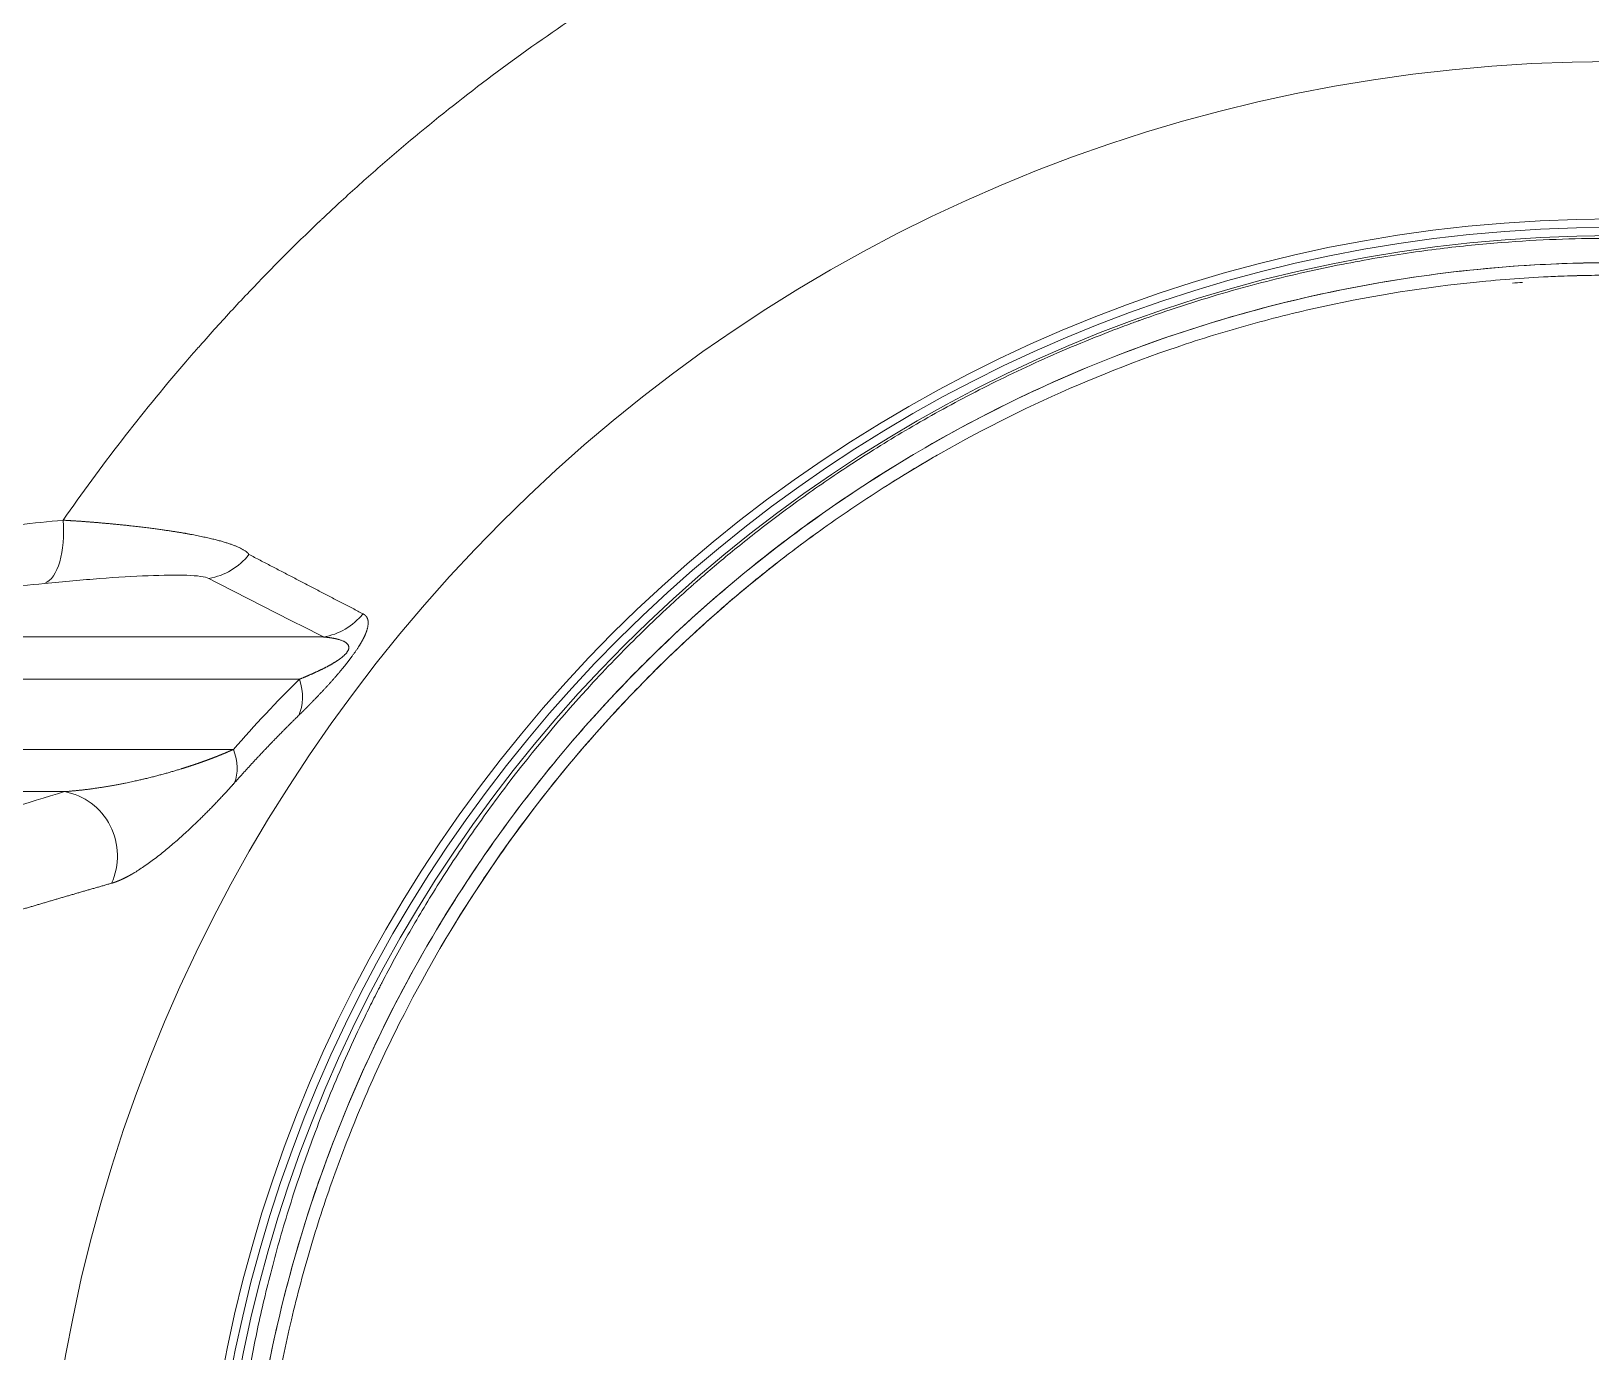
# Model space of a CAD drawing. Header units: millimetres. Extents: x 4664 to 8864, y -38 to 2932.
# Drawn here: x 7837.44 to 7869.08, y 1794.49 to 1821.28 of the extents above; entities that cross this region are included whole.
import ezdxf

# ---------------------------------------------------------------- set-up
doc = ezdxf.new("R2010")
doc.units = ezdxf.units.MM

msp = doc.modelspace()

# ---------------------------------------------------------------- linework, layer by layer
at = {"lineweight": 5}
for p, q in [((7843.363, 1808.992), (7828.857, 1808.992)), ((7829.031, 1808.136), (7842.877, 1808.136)), ((7841.537, 1806.711), (7829.031, 1806.711)), ((7828.857, 1805.855), (7838.11, 1805.855))]:
    msp.add_line(p, q, dxfattribs=at)
for radius in [31.888, 28.697, 28.528, 28.358]:
    msp.add_circle((7869.524, 1788.775), radius, dxfattribs=at)
at = {"lineweight": 5, "extrusion": (0, 0, -1)}
for centre, major_axis, ratio, start_param, end_param in [((7869.524, 1823.194), (71.659, 11.206), 0.105691, 2.041464, 2.055464), ((7837.51, 1811.362), (0.13, -1.299), 0.436932, 4.756023, 6.166714), ((7840.845, 1811.464), (0.596, 1.162), 0.984226, 1.763232, 2.509488), ((7869.719, 1821.909), (72.966, 11.202), 0.103887, 2.040884, 2.054884), ((7843.169, 1810.276), (0.593, 1.164), 0.984114, 1.780574, 2.51207), ((7863.38, 1788.775), (28.646, 0), 0.967774, 3.845216, 3.914727), ((7841.808, 1808.136), (0.92, -0.927), 0.712004, 5.327244, 6.033292), ((7840.468, 1806.711), (0.982, -0.861), 0.685493, 5.375966, 6.042362), ((7837.915, 1804.571), (0.381, -1.249), 0.971679, 3.599809, 5.457733)]:
    msp.add_ellipse(centre, major_axis=major_axis, ratio=ratio, start_param=start_param, end_param=end_param, dxfattribs=at)
at = {"lineweight": 5}
for points, knots in [([(7849.569, 1822.276), (7849.003, 1821.925), (7848.447, 1821.559), (7847.355, 1820.802), (7846.82, 1820.409), (7845.77, 1819.597), (7845.255, 1819.177), (7844.498, 1818.527), (7844.248, 1818.307), (7843.877, 1817.972), (7843.693, 1817.803), (7843.479, 1817.604), (7843.373, 1817.503), (7843.32, 1817.453), (7843.293, 1817.428), (7843.28, 1817.415), (7843.273, 1817.409), (7843.27, 1817.406), (7843.268, 1817.404), (7843.268, 1817.404), (7843.267, 1817.403), (7843.267, 1817.403), (7842.786, 1816.946), (7842.319, 1816.478), (7841.636, 1815.759), (7841.411, 1815.517), (7841.079, 1815.149), (7840.915, 1814.965), (7840.724, 1814.747), (7840.629, 1814.638), (7840.582, 1814.583), (7840.559, 1814.556), (7840.547, 1814.542), (7840.541, 1814.535), (7840.538, 1814.532), (7840.537, 1814.53), (7840.536, 1814.529), (7840.536, 1814.529), (7840.535, 1814.529), (7840.535, 1814.528), (7840.098, 1814.02), (7839.676, 1813.501), (7838.859, 1812.446), (7838.464, 1811.908), (7838.083, 1811.362)], [0, 0, 0, 0, 0.125, 0.125, 0.25, 0.25, 0.375, 0.375, 0.4375, 0.4375, 0.46875, 0.484375, 0.492187, 0.496094, 0.498047, 0.499023, 0.499512, 0.499756, 0.499878, 0.499939, 0.499939, 0.5, 0.5, 0.625, 0.625, 0.6875, 0.6875, 0.71875, 0.734375, 0.742187, 0.746094, 0.748047, 0.749023, 0.749512, 0.749756, 0.749878, 0.749939, 0.749969, 0.749969, 0.75, 0.75, 0.875, 0.875, 1, 1, 1, 1]), ([(7842.648, 1781.633), (7842.641, 1781.631), (7842.631, 1781.641), (7842.606, 1781.683), (7842.59, 1781.716), (7842.552, 1781.805), (7842.531, 1781.861), (7842.482, 1781.996), (7842.455, 1782.075), (7842.396, 1782.257), (7842.365, 1782.36), (7842.297, 1782.589), (7842.262, 1782.716), (7842.187, 1782.993), (7842.149, 1783.143), (7842.07, 1783.469), (7842.03, 1783.643), (7841.949, 1784.018), (7841.908, 1784.217), (7841.863, 1784.455), (7841.857, 1784.485), (7841.852, 1784.516), (7841.851, 1784.519), (7841.851, 1784.52), (7841.851, 1784.52), (7841.851, 1784.52), (7841.851, 1784.52), (7841.851, 1784.521), (7841.851, 1784.522), (7841.85, 1784.526), (7841.848, 1784.535), (7841.842, 1784.566), (7841.829, 1784.64), (7841.817, 1784.71), (7841.775, 1784.946), (7841.743, 1785.146), (7841.679, 1785.568), (7841.649, 1785.789), (7841.606, 1786.138), (7841.592, 1786.257), (7841.572, 1786.44), (7841.563, 1786.533), (7841.552, 1786.642), (7841.546, 1786.697), (7841.544, 1786.725), (7841.542, 1786.739), (7841.542, 1786.746), (7841.541, 1786.75), (7841.541, 1786.751), (7841.541, 1786.752), (7841.541, 1786.753), (7841.541, 1786.753), (7841.541, 1786.753), (7841.541, 1786.753), (7841.508, 1787.104), (7841.48, 1787.477), (7841.439, 1788.267), (7841.427, 1788.684), (7841.422, 1789.56), (7841.431, 1790.019), (7841.464, 1790.739), (7841.478, 1790.985), (7841.506, 1791.36), (7841.516, 1791.487), (7841.533, 1791.678), (7841.541, 1791.774), (7841.552, 1791.887), (7841.558, 1791.944), (7841.561, 1791.973), (7841.562, 1791.987), (7841.563, 1791.994), (7841.563, 1791.997), (7841.563, 1791.999), (7841.563, 1792), (7841.564, 1792.001), (7841.564, 1792.001), (7841.564, 1792.001), (7841.564, 1792.001), (7841.596, 1792.324), (7841.636, 1792.66), (7841.733, 1793.358), (7841.791, 1793.72), (7841.925, 1794.468), (7842.003, 1794.855), (7842.182, 1795.651), (7842.283, 1796.061), (7842.513, 1796.903), (7842.642, 1797.335), (7842.931, 1798.219), (7843.09, 1798.671), (7843.445, 1799.592), (7843.639, 1800.061), (7843.96, 1800.775), (7844.071, 1801.015), (7844.246, 1801.376), (7844.306, 1801.497), (7844.397, 1801.679), (7844.428, 1801.74), (7844.474, 1801.831), (7844.49, 1801.861), (7844.513, 1801.907), (7844.525, 1801.93), (7844.539, 1801.956), (7844.546, 1801.97), (7844.549, 1801.976), (7844.551, 1801.98), (7844.552, 1801.981), (7844.552, 1801.982), (7844.553, 1801.983), (7844.553, 1801.983), (7844.553, 1801.983), (7844.553, 1801.983), (7844.718, 1802.3), (7844.893, 1802.622), (7845.266, 1803.276), (7845.465, 1803.608), (7845.885, 1804.278), (7846.108, 1804.617), (7846.579, 1805.3), (7846.828, 1805.644), (7847.616, 1806.682), (7848.196, 1807.379), (7849.159, 1808.42), (7849.496, 1808.766), (7850.024, 1809.281), (7850.205, 1809.452), (7850.481, 1809.708), (7850.621, 1809.835), (7850.787, 1809.983), (7850.87, 1810.057), (7850.912, 1810.094), (7850.933, 1810.113), (7850.944, 1810.122), (7850.949, 1810.126), (7850.952, 1810.129), (7850.953, 1810.13), (7850.954, 1810.13), (7850.954, 1810.131), (7850.954, 1810.131), (7850.954, 1810.131), (7850.954, 1810.131), (7851.175, 1810.324), (7851.411, 1810.525), (7851.92, 1810.941), (7852.192, 1811.156), (7852.773, 1811.597), (7853.083, 1811.822), (7853.74, 1812.279), (7854.088, 1812.511), (7854.826, 1812.976), (7855.215, 1813.21), (7856.037, 1813.674), (7856.469, 1813.905), (7857.15, 1814.245), (7857.383, 1814.357), (7857.86, 1814.578), (7858.104, 1814.687), (7858.603, 1814.902), (7858.859, 1815.007), (7859.25, 1815.162), (7859.382, 1815.213), (7859.582, 1815.289), (7859.683, 1815.326), (7859.801, 1815.37), (7859.86, 1815.391), (7859.89, 1815.402), (7859.905, 1815.407), (7859.912, 1815.41), (7859.916, 1815.411), (7859.918, 1815.412), (7859.919, 1815.412), (7859.919, 1815.413), (7859.919, 1815.413), (7860.207, 1815.516), (7860.491, 1815.613), (7861.051, 1815.795), (7861.327, 1815.88), (7862.143, 1816.118), (7862.671, 1816.253), (7863.692, 1816.487), (7864.184, 1816.584), (7865.13, 1816.748), (7865.584, 1816.814), (7866.451, 1816.921), (7866.865, 1816.962), (7867.651, 1817.023), (7868.023, 1817.044), (7868.725, 1817.071), (7869.055, 1817.077), (7869.517, 1817.078), (7869.666, 1817.077), (7869.88, 1817.074), (7869.951, 1817.073), (7870.054, 1817.071), (7870.105, 1817.07), (7870.164, 1817.068), (7870.193, 1817.067), (7870.208, 1817.067), (7870.215, 1817.067), (7870.219, 1817.067), (7870.22, 1817.067), (7870.221, 1817.067), (7870.222, 1817.067), (7870.222, 1817.067), (7870.222, 1817.067), (7870.222, 1817.067), (7870.222, 1817.067), (7870.728, 1817.053), (7871.225, 1817.025), (7872.198, 1816.946), (7872.674, 1816.895), (7873.607, 1816.771), (7874.063, 1816.698), (7874.953, 1816.534), (7875.387, 1816.443), (7876.234, 1816.246), (7876.647, 1816.139), (7877.448, 1815.913), (7877.838, 1815.794), (7878.595, 1815.544), (7878.962, 1815.414), (7879.496, 1815.213), (7879.671, 1815.145), (7879.929, 1815.041), (7880.057, 1814.989), (7880.205, 1814.928), (7880.279, 1814.897), (7880.315, 1814.882), (7880.334, 1814.874), (7880.343, 1814.87), (7880.347, 1814.868), (7880.35, 1814.867), (7880.351, 1814.867), (7880.351, 1814.867), (7880.352, 1814.866), (7880.352, 1814.866), (7880.352, 1814.866), (7880.352, 1814.866), (7880.849, 1814.656), (7881.328, 1814.436), (7882.25, 1813.983), (7882.694, 1813.749), (7883.545, 1813.271), (7883.954, 1813.027), (7884.737, 1812.534), (7885.111, 1812.284), (7885.826, 1811.784), (7886.166, 1811.533), (7886.815, 1811.033), (7887.123, 1810.783), (7887.709, 1810.29), (7887.987, 1810.046), (7888.381, 1809.685), (7888.509, 1809.566), (7888.696, 1809.389), (7888.788, 1809.3), (7888.893, 1809.198), (7888.946, 1809.147), (7888.971, 1809.122), (7888.984, 1809.109), (7888.991, 1809.103), (7888.994, 1809.1), (7888.996, 1809.098), (7888.996, 1809.097), (7888.997, 1809.097), (7888.997, 1809.097), (7888.997, 1809.097), (7888.997, 1809.097), (7888.997, 1809.097), (7889.372, 1808.727), (7889.721, 1808.363), (7890.369, 1807.65), (7890.668, 1807.301), (7891.222, 1806.626), (7891.477, 1806.298), (7891.828, 1805.826), (7891.941, 1805.672), (7892.102, 1805.445), (7892.155, 1805.37), (7892.232, 1805.26), (7892.27, 1805.205), (7892.314, 1805.141), (7892.335, 1805.109), (7892.346, 1805.093), (7892.351, 1805.085), (7892.354, 1805.082), (7892.356, 1805.08), (7892.356, 1805.079), (7892.357, 1805.078), (7892.357, 1805.078), (7892.357, 1805.078), (7892.357, 1805.078), (7892.357, 1805.078), (7892.5, 1804.867), (7892.634, 1804.664), (7892.884, 1804.274), (7893, 1804.087), (7893.217, 1803.73), (7893.317, 1803.56), (7893.421, 1803.378), (7893.438, 1803.348), (7893.456, 1803.317), (7893.462, 1803.305), (7893.463, 1803.303), (7893.464, 1803.303), (7893.464, 1803.302), (7893.464, 1803.302), (7893.464, 1803.301), (7893.467, 1803.297), (7893.473, 1803.286), (7893.51, 1803.221), (7893.544, 1803.16), (7893.632, 1803.001), (7893.688, 1802.898), (7893.847, 1802.601), (7893.942, 1802.418), (7894.032, 1802.238), (7894.04, 1802.223), (7894.049, 1802.205), (7894.053, 1802.196), (7894.055, 1802.191), (7894.056, 1802.19), (7894.056, 1802.189), (7894.057, 1802.189), (7894.057, 1802.189), (7894.057, 1802.188), (7894.058, 1802.187), (7894.083, 1802.136), (7894.107, 1802.086), (7894.176, 1801.945), (7894.219, 1801.855), (7894.34, 1801.597), (7894.41, 1801.441), (7894.53, 1801.163), (7894.58, 1801.04), (7894.663, 1800.829), (7894.696, 1800.74), (7894.744, 1800.596), (7894.76, 1800.541), (7894.776, 1800.466), (7894.776, 1800.445), (7894.768, 1800.441)], [0, 0, 0, 0, 0.003906, 0.003906, 0.007812, 0.007812, 0.011719, 0.011719, 0.015625, 0.015625, 0.019531, 0.019531, 0.023437, 0.023437, 0.027344, 0.027344, 0.03125, 0.03125, 0.035156, 0.035156, 0.035645, 0.035706, 0.035713, 0.035713, 0.035715, 0.035715, 0.035717, 0.035721, 0.035736, 0.035767, 0.035889, 0.036133, 0.037109, 0.039062, 0.039062, 0.046875, 0.046875, 0.054687, 0.054687, 0.058594, 0.058594, 0.060547, 0.061523, 0.062012, 0.062256, 0.062378, 0.062439, 0.062469, 0.062485, 0.062492, 0.062496, 0.062498, 0.062498, 0.0625, 0.0625, 0.078125, 0.078125, 0.09375, 0.09375, 0.109375, 0.109375, 0.117187, 0.117187, 0.121094, 0.121094, 0.123047, 0.124023, 0.124512, 0.124756, 0.124878, 0.124939, 0.124969, 0.124985, 0.124992, 0.124996, 0.124998, 0.124998, 0.125, 0.125, 0.140625, 0.140625, 0.15625, 0.15625, 0.171875, 0.171875, 0.1875, 0.1875, 0.203125, 0.203125, 0.21875, 0.21875, 0.234375, 0.234375, 0.242187, 0.242187, 0.246094, 0.246094, 0.248047, 0.248047, 0.249023, 0.249023, 0.249512, 0.249756, 0.249878, 0.249939, 0.249969, 0.249985, 0.249992, 0.249996, 0.249998, 0.249998, 0.25, 0.25, 0.265625, 0.265625, 0.28125, 0.28125, 0.296875, 0.296875, 0.3125, 0.3125, 0.34375, 0.34375, 0.359375, 0.359375, 0.367187, 0.367187, 0.371094, 0.373047, 0.374023, 0.374512, 0.374756, 0.374878, 0.374939, 0.374969, 0.374985, 0.374992, 0.374996, 0.374998, 0.374998, 0.375, 0.375, 0.390625, 0.390625, 0.40625, 0.40625, 0.421875, 0.421875, 0.4375, 0.4375, 0.453125, 0.453125, 0.46875, 0.46875, 0.476562, 0.476562, 0.484375, 0.484375, 0.492187, 0.492187, 0.496094, 0.496094, 0.498047, 0.499023, 0.499512, 0.499756, 0.499878, 0.499939, 0.499969, 0.499985, 0.499992, 0.499992, 0.5, 0.5, 0.507812, 0.507812, 0.515625, 0.515625, 0.53125, 0.53125, 0.546875, 0.546875, 0.5625, 0.5625, 0.578125, 0.578125, 0.59375, 0.59375, 0.609375, 0.609375, 0.617187, 0.617187, 0.621094, 0.621094, 0.623047, 0.624023, 0.624512, 0.624756, 0.624878, 0.624939, 0.624969, 0.624985, 0.624992, 0.624996, 0.624998, 0.624998, 0.625, 0.625, 0.640625, 0.640625, 0.65625, 0.65625, 0.671875, 0.671875, 0.6875, 0.6875, 0.703125, 0.703125, 0.71875, 0.71875, 0.734375, 0.734375, 0.742187, 0.742187, 0.746094, 0.748047, 0.749023, 0.749512, 0.749756, 0.749878, 0.749939, 0.749969, 0.749985, 0.749992, 0.749996, 0.749998, 0.749998, 0.75, 0.75, 0.765625, 0.765625, 0.78125, 0.78125, 0.796875, 0.796875, 0.8125, 0.8125, 0.828125, 0.828125, 0.84375, 0.84375, 0.859375, 0.859375, 0.867188, 0.867188, 0.871094, 0.873047, 0.874023, 0.874512, 0.874756, 0.874878, 0.874939, 0.874969, 0.874985, 0.874992, 0.874996, 0.874998, 0.874998, 0.875, 0.875, 0.890625, 0.890625, 0.90625, 0.90625, 0.921875, 0.921875, 0.929688, 0.929688, 0.933594, 0.933594, 0.935547, 0.936523, 0.937012, 0.937256, 0.937378, 0.937439, 0.937469, 0.937485, 0.937492, 0.937496, 0.937498, 0.937498, 0.9375, 0.9375, 0.945313, 0.945313, 0.953125, 0.953125, 0.960938, 0.960938, 0.961914, 0.962402, 0.962463, 0.962494, 0.962494, 0.962502, 0.962502, 0.962509, 0.962524, 0.962646, 0.962891, 0.964844, 0.964844, 0.96875, 0.96875, 0.976563, 0.976563, 0.977051, 0.977295, 0.977417, 0.977478, 0.977493, 0.977497, 0.977497, 0.977501, 0.977501, 0.977509, 0.977539, 0.978516, 0.978516, 0.980469, 0.980469, 0.984375, 0.984375, 0.988281, 0.988281, 0.992188, 0.992188, 0.996094, 0.996094, 1, 1, 1, 1]), ([(7894.768, 1800.441), (7894.55, 1800.912), (7894.06, 1801.9), (7892.93, 1803.872), (7891.573, 1805.792), (7889.283, 1808.457), (7886.664, 1810.825), (7882.702, 1813.397), (7879.474, 1814.83), (7876.662, 1815.672), (7873.802, 1816.335), (7870.873, 1816.632), (7866.176, 1816.513), (7862.118, 1815.76), (7857.186, 1813.829), (7854.14, 1812.038), (7850.887, 1809.524), (7848.39, 1807.03), (7845.972, 1803.702), (7844.276, 1800.609), (7842.549, 1796.22), (7841.683, 1791.585), (7841.705, 1786.886), (7842.089, 1783.972), (7842.877, 1780.542), (7843.894, 1777.779), (7845.517, 1774.653), (7846.794, 1772.679), (7848.977, 1769.917), (7851.495, 1767.448), (7855.32, 1764.731), (7860.045, 1762.39), (7865.212, 1761.124), (7871.091, 1760.839), (7875.763, 1761.494), (7880.791, 1763.222), (7883.919, 1764.887), (7887.278, 1767.267), (7889.881, 1769.657), (7892.44, 1772.89), (7893.958, 1775.406), (7894.974, 1777.52), (7896.082, 1780.258), (7896.981, 1783.682), (7897.449, 1788.364), (7897.203, 1792.48), (7896.057, 1797.676), (7894.18, 1802.001), (7891.218, 1806.363), (7888.803, 1808.927), (7885.176, 1811.921), (7881.608, 1814.012), (7876.633, 1815.782), (7873.165, 1816.425), (7869.065, 1816.661), (7865.541, 1816.416), (7861.539, 1815.491), (7858.23, 1814.269), (7854.576, 1812.365), (7851.273, 1809.912), (7847.992, 1806.559), (7845.612, 1803.203), (7843.536, 1798.997), (7842.314, 1795.068), (7841.568, 1789.868), (7841.755, 1785.532), (7842.443, 1782.402), (7842.647, 1781.635)], [0, 0, 0, 0, 0.006314, 0.013403, 0.02746, 0.034433, 0.055153, 0.06884, 0.089355, 0.096186, 0.103009, 0.123487, 0.130312, 0.157651, 0.171295, 0.19176, 0.198582, 0.219083, 0.232739, 0.246379, 0.260023, 0.287433, 0.301147, 0.314851, 0.3217, 0.342232, 0.349066, 0.362718, 0.36954, 0.389996, 0.403578, 0.423785, 0.450318, 0.463364, 0.489074, 0.501707, 0.520457, 0.526663, 0.545233, 0.557589, 0.569977, 0.576192, 0.58243, 0.601358, 0.614143, 0.633596, 0.646759, 0.673678, 0.68739, 0.708264, 0.715298, 0.743767, 0.758145, 0.779887, 0.787177, 0.809164, 0.823878, 0.838617, 0.853388, 0.875637, 0.890481, 0.912656, 0.927319, 0.949033, 0.963265, 0.990966, 1, 1, 1, 1]), ([(7894.538, 1800.335), (7894.329, 1800.785), (7894.108, 1801.231), (7893.642, 1802.113), (7893.396, 1802.548), (7892.879, 1803.407), (7892.608, 1803.831), (7892.042, 1804.665), (7891.6, 1805.28), (7890.974, 1806.077), (7890.488, 1806.664), (7890.152, 1807.047), (7889.811, 1807.425), (7889.637, 1807.612), (7888.756, 1808.536), (7887.632, 1809.59), (7886.418, 1810.551), (7885.589, 1811.169), (7885.165, 1811.467), (7884.301, 1812.039), (7883.75, 1812.382), (7883.188, 1812.705), (7882.962, 1812.832), (7882.849, 1812.895), (7882.507, 1813.082), (7881.361, 1813.687), (7880.173, 1814.211), (7878.716, 1814.758), (7878.225, 1814.926), (7877.482, 1815.158), (7877.108, 1815.269), (7876.732, 1815.371), (7876.481, 1815.438), (7876.104, 1815.536), (7875.724, 1815.625), (7875.217, 1815.737), (7874.962, 1815.79), (7874.197, 1815.937), (7872.657, 1816.186), (7871.101, 1816.305), (7869.802, 1816.33), (7869.542, 1816.332), (7869.023, 1816.327), (7868.763, 1816.321), (7868.244, 1816.302), (7867.984, 1816.289), (7867.466, 1816.255), (7866.172, 1816.152), (7864.375, 1815.88), (7862.608, 1815.457), (7861.859, 1815.244), (7861.362, 1815.095), (7861.114, 1815.017), (7859.881, 1814.609), (7858.912, 1814.226), (7857.023, 1813.354), (7856.104, 1812.864), (7854.771, 1812.055), (7854.335, 1811.772), (7853.692, 1811.33), (7853.48, 1811.18), (7853.06, 1810.873), (7852.645, 1810.561), (7852.238, 1810.236), (7851.837, 1809.907), (7851.639, 1809.739), (7851.051, 1809.228), (7850.669, 1808.876), (7849.554, 1807.79), (7848.851, 1807.024), (7847.537, 1805.417), (7846.925, 1804.576), (7845.799, 1802.828), (7845.285, 1801.922), (7844.708, 1800.756), (7844.596, 1800.522), (7844.379, 1800.049), (7844.063, 1799.335), (7843.683, 1798.367), (7843.429, 1797.63), (7843.267, 1797.137), (7843.189, 1796.889), (7842.967, 1796.144), (7842.565, 1794.641), (7842.201, 1792.602), (7842.058, 1791.057), (7841.992, 1790.025), (7841.973, 1789.508), (7841.965, 1788.474), (7841.976, 1787.956), (7842.013, 1787.181), (7842.03, 1786.923), (7842.069, 1786.407), (7842.14, 1785.634), (7842.243, 1784.864), (7842.409, 1783.842), (7842.506, 1783.333), (7842.674, 1782.575), (7842.733, 1782.323), (7842.859, 1781.821), (7842.926, 1781.571), (7843.036, 1781.178), (7843.078, 1781.034), (7843.12, 1780.891)], [0, 0, 0, 0, 0.018766, 0.018766, 0.037532, 0.037532, 0.056298, 0.056298, 0.075064, 0.084447, 0.09383, 0.103213, 0.103213, 0.112596, 0.112596, 0.150128, 0.168894, 0.168894, 0.18766, 0.18766, 0.206425, 0.211117, 0.211117, 0.215808, 0.215808, 0.225191, 0.262723, 0.262723, 0.281489, 0.281489, 0.290872, 0.295564, 0.295564, 0.300255, 0.309638, 0.309638, 0.319021, 0.319021, 0.337787, 0.375319, 0.375319, 0.384702, 0.384702, 0.394085, 0.394085, 0.403468, 0.403468, 0.412851, 0.450383, 0.469149, 0.478532, 0.478532, 0.487915, 0.487915, 0.525447, 0.525447, 0.562979, 0.562979, 0.581744, 0.581744, 0.591127, 0.591127, 0.60051, 0.609893, 0.609893, 0.619276, 0.619276, 0.638042, 0.638042, 0.675574, 0.675574, 0.713106, 0.713106, 0.750638, 0.750638, 0.760021, 0.760021, 0.769404, 0.78817, 0.797553, 0.797553, 0.806936, 0.806936, 0.825702, 0.863234, 0.882, 0.882, 0.900766, 0.900766, 0.919532, 0.919532, 0.928915, 0.928915, 0.938298, 0.957064, 0.957064, 0.975829, 0.975829, 0.985212, 0.985212, 0.994595, 0.994595, 1, 1, 1, 1]), ([(7872.34, 1816.186), (7871.903, 1816.231), (7870.991, 1816.303), (7870.078, 1816.329), (7869.128, 1816.332), (7868.653, 1816.321), (7868.179, 1816.298)], [0, 0, 0, 0, 0.315068, 0.657534, 0.657534, 1, 1, 1, 1]), ([(7855.815, 1812.678), (7855.718, 1812.623), (7855.622, 1812.567), (7855.293, 1812.373), (7855.061, 1812.232), (7854.833, 1812.088)], [0, 0, 0, 0, 0.290698, 0.290698, 1, 1, 1, 1]), ([(7841.853, 1810.667), (7841.853, 1810.667), (7841.853, 1810.667), (7841.852, 1810.667), (7841.852, 1810.667), (7841.852, 1810.668), (7841.852, 1810.668), (7841.852, 1810.668), (7841.852, 1810.668), (7841.852, 1810.669), (7841.851, 1810.669), (7841.851, 1810.669), (7841.851, 1810.669), (7841.851, 1810.67), (7841.85, 1810.67), (7841.85, 1810.671), (7841.849, 1810.672), (7841.848, 1810.673), (7841.847, 1810.675), (7841.844, 1810.678), (7841.84, 1810.683), (7841.835, 1810.689), (7841.825, 1810.699), (7841.812, 1810.711), (7841.788, 1810.731), (7841.752, 1810.755), (7841.706, 1810.781), (7841.656, 1810.805), (7841.607, 1810.827), (7841.551, 1810.85), (7841.49, 1810.872), (7841.435, 1810.891), (7841.388, 1810.905), (7841.351, 1810.916), (7841.313, 1810.928), (7841.273, 1810.939), (7841.231, 1810.95), (7841.187, 1810.962), (7841.142, 1810.973), (7841.094, 1810.985), (7841.044, 1810.997), (7840.992, 1811.008), (7840.938, 1811.02), (7840.882, 1811.032), (7840.824, 1811.044), (7840.763, 1811.056), (7840.7, 1811.068), (7840.636, 1811.08), (7840.583, 1811.09), (7840.543, 1811.097), (7840.517, 1811.101), (7840.489, 1811.106), (7840.46, 1811.111), (7840.429, 1811.116), (7840.397, 1811.121), (7840.364, 1811.126), (7840.329, 1811.132), (7840.293, 1811.137), (7840.255, 1811.143), (7840.216, 1811.149), (7840.175, 1811.155), (7840.133, 1811.161), (7840.089, 1811.167), (7840.044, 1811.173), (7839.997, 1811.18), (7839.948, 1811.186), (7839.898, 1811.193), (7839.846, 1811.2), (7839.792, 1811.207), (7839.736, 1811.214), (7839.679, 1811.221), (7839.62, 1811.228), (7839.56, 1811.235), (7839.497, 1811.242), (7839.443, 1811.248), (7839.397, 1811.253), (7839.362, 1811.257), (7839.326, 1811.26), (7839.291, 1811.264), (7839.256, 1811.267), (7839.221, 1811.271), (7839.187, 1811.274), (7839.153, 1811.278), (7839.119, 1811.281), (7839.085, 1811.284), (7839.052, 1811.288), (7839.019, 1811.291), (7838.986, 1811.294), (7838.953, 1811.297), (7838.921, 1811.3), (7838.889, 1811.302), (7838.857, 1811.305), (7838.826, 1811.308), (7838.795, 1811.311), (7838.764, 1811.313), (7838.734, 1811.316), (7838.704, 1811.318), (7838.674, 1811.32), (7838.645, 1811.323), (7838.615, 1811.325), (7838.587, 1811.327), (7838.558, 1811.329), (7838.53, 1811.332), (7838.502, 1811.334), (7838.475, 1811.336), (7838.448, 1811.338), (7838.421, 1811.339), (7838.395, 1811.341), (7838.368, 1811.343), (7838.343, 1811.345), (7838.317, 1811.347), (7838.292, 1811.348), (7838.268, 1811.35), (7838.243, 1811.351), (7838.219, 1811.353), (7838.196, 1811.355), (7838.173, 1811.356), (7838.15, 1811.357), (7838.127, 1811.359), (7838.105, 1811.36), (7838.091, 1811.361), (7838.083, 1811.362)], [0, 0, 0, 0, 0.000216, 0.000337, 0.000485, 0.00066, 0.000862, 0.001091, 0.001346, 0.001629, 0.001938, 0.002274, 0.002638, 0.003028, 0.003445, 0.003889, 0.005195, 0.006509, 0.007831, 0.011759, 0.015711, 0.023556, 0.03145, 0.047077, 0.062865, 0.093858, 0.125535, 0.149522, 0.174037, 0.199082, 0.224656, 0.250757, 0.26352, 0.276531, 0.28979, 0.303297, 0.317051, 0.331053, 0.345301, 0.359796, 0.374536, 0.38952, 0.404749, 0.42022, 0.435934, 0.451888, 0.468081, 0.484512, 0.50118, 0.507333, 0.513762, 0.520467, 0.527446, 0.5347, 0.542228, 0.550029, 0.558104, 0.566452, 0.575072, 0.583963, 0.593125, 0.602557, 0.612259, 0.622229, 0.632466, 0.64297, 0.65374, 0.664774, 0.676072, 0.687631, 0.699452, 0.711532, 0.72387, 0.736465, 0.749315, 0.756438, 0.763486, 0.770458, 0.777353, 0.784173, 0.790918, 0.797587, 0.80418, 0.810698, 0.81714, 0.823508, 0.8298, 0.836018, 0.84216, 0.848228, 0.854222, 0.860141, 0.865985, 0.871756, 0.877452, 0.883075, 0.888623, 0.894098, 0.8995, 0.904828, 0.910083, 0.915264, 0.920373, 0.925409, 0.930372, 0.935263, 0.940081, 0.944827, 0.9495, 0.954102, 0.958631, 0.963089, 0.967475, 0.97179, 0.976033, 0.980205, 0.984306, 0.988335, 0.992294, 0.996183, 1, 1, 1, 1]), ([(7853.399, 1811.12), (7853.089, 1810.896), (7852.783, 1810.665), (7852.101, 1810.129), (7851.713, 1809.806), (7851.333, 1809.473), (7851.318, 1809.46)], [0, 0, 0, 0, 0.432314, 0.432314, 0.978165, 1, 1, 1, 1]), ([(7844.165, 1809.463), (7844.13, 1809.482), (7844.059, 1809.518), (7843.952, 1809.574), (7843.846, 1809.629), (7843.738, 1809.685), (7843.631, 1809.741), (7843.523, 1809.797), (7843.414, 1809.854), (7843.305, 1809.91), (7843.196, 1809.967), (7843.086, 1810.024), (7842.976, 1810.081), (7842.866, 1810.139), (7842.755, 1810.197), (7842.644, 1810.255), (7842.532, 1810.313), (7842.42, 1810.371), (7842.307, 1810.43), (7842.194, 1810.489), (7842.081, 1810.548), (7841.967, 1810.607), (7841.891, 1810.647), (7841.853, 1810.667)], [0, 0, 0, 0, 0.045765, 0.091716, 0.137852, 0.184173, 0.23068, 0.277372, 0.324249, 0.371312, 0.41856, 0.465994, 0.513613, 0.561418, 0.609407, 0.657583, 0.705943, 0.754489, 0.803221, 0.852137, 0.901239, 0.950527, 1, 1, 1, 1]), ([(7837.705, 1810.078), (7838.098, 1810.117), (7838.475, 1810.15), (7839.181, 1810.203), (7839.51, 1810.223), (7840.108, 1810.247), (7840.378, 1810.251), (7840.807, 1810.235), (7840.97, 1810.216), (7841.039, 1810.18)], [0, 0, 0, 0, 0.25, 0.25, 0.5, 0.5, 0.75, 0.75, 1, 1, 1, 1]), ([(7852.497, 1810.441), (7852.494, 1810.438), (7852.491, 1810.436), (7852.301, 1810.287), (7852.116, 1810.137), (7851.75, 1809.834), (7851.207, 1809.371), (7850.329, 1808.563), (7849.66, 1807.879), (7849.009, 1807.178), (7848.692, 1806.818), (7847.768, 1805.713), (7847.189, 1804.942), (7846.63, 1804.111), (7846.611, 1804.082), (7846.592, 1804.053)], [0, 0, 0, 0, 0.001316, 0.001316, 0.083553, 0.083553, 0.16579, 0.330263, 0.494737, 0.494737, 0.659211, 0.659211, 0.988158, 0.988158, 1, 1, 1, 1]), ([(7842.862, 1807.4), (7842.864, 1807.402), (7842.868, 1807.406), (7842.875, 1807.412), (7842.881, 1807.419), (7842.888, 1807.425), (7842.894, 1807.431), (7842.9, 1807.437), (7842.907, 1807.443), (7842.913, 1807.45), (7842.919, 1807.456), (7842.925, 1807.462), (7842.932, 1807.468), (7842.938, 1807.474), (7842.944, 1807.48), (7842.95, 1807.487), (7842.956, 1807.493), (7842.963, 1807.499), (7842.969, 1807.505), (7842.975, 1807.511), (7842.981, 1807.517), (7842.987, 1807.523), (7842.993, 1807.529), (7842.999, 1807.535), (7843.005, 1807.541), (7843.011, 1807.547), (7843.017, 1807.553), (7843.023, 1807.559), (7843.029, 1807.565), (7843.035, 1807.571), (7843.041, 1807.577), (7843.047, 1807.583), (7843.053, 1807.589), (7843.059, 1807.595), (7843.065, 1807.601), (7843.071, 1807.607), (7843.077, 1807.613), (7843.082, 1807.619), (7843.088, 1807.625), (7843.094, 1807.631), (7843.1, 1807.637), (7843.106, 1807.643), (7843.111, 1807.648), (7843.117, 1807.654), (7843.123, 1807.66), (7843.129, 1807.666), (7843.134, 1807.672), (7843.151, 1807.689), (7843.178, 1807.717), (7843.216, 1807.756), (7843.254, 1807.796), (7843.292, 1807.836), (7843.329, 1807.875), (7843.366, 1807.915), (7843.403, 1807.955), (7843.434, 1807.989), (7843.459, 1808.017), (7843.478, 1808.037), (7843.497, 1808.058), (7843.515, 1808.078), (7843.533, 1808.099), (7843.551, 1808.119), (7843.569, 1808.139), (7843.587, 1808.159), (7843.604, 1808.179), (7843.622, 1808.199), (7843.639, 1808.219), (7843.656, 1808.239), (7843.672, 1808.258), (7843.689, 1808.278), (7843.705, 1808.297), (7843.722, 1808.317), (7843.738, 1808.336), (7843.753, 1808.355), (7843.768, 1808.372), (7843.78, 1808.388), (7843.791, 1808.401), (7843.802, 1808.415), (7843.813, 1808.428), (7843.823, 1808.442), (7843.834, 1808.455), (7843.845, 1808.468), (7843.855, 1808.482), (7843.865, 1808.495), (7843.876, 1808.509), (7843.886, 1808.522), (7843.896, 1808.536), (7843.906, 1808.549), (7843.916, 1808.562), (7843.926, 1808.576), (7843.939, 1808.593), (7843.955, 1808.614), (7843.973, 1808.639), (7843.99, 1808.663), (7844.007, 1808.687), (7844.023, 1808.711), (7844.039, 1808.734), (7844.054, 1808.757), (7844.069, 1808.779), (7844.08, 1808.797), (7844.089, 1808.811), (7844.096, 1808.822), (7844.103, 1808.833), (7844.109, 1808.843), (7844.115, 1808.854), (7844.121, 1808.864), (7844.128, 1808.875), (7844.133, 1808.885), (7844.139, 1808.895), (7844.145, 1808.905), (7844.151, 1808.915), (7844.156, 1808.925), (7844.161, 1808.935), (7844.167, 1808.945), (7844.172, 1808.954), (7844.177, 1808.964), (7844.181, 1808.974), (7844.186, 1808.983), (7844.191, 1808.993), (7844.195, 1809.002), (7844.2, 1809.011), (7844.204, 1809.02), (7844.208, 1809.029), (7844.212, 1809.038), (7844.216, 1809.047), (7844.219, 1809.056), (7844.223, 1809.065), (7844.227, 1809.074), (7844.23, 1809.082), (7844.233, 1809.091), (7844.236, 1809.099), (7844.239, 1809.108), (7844.244, 1809.122), (7844.251, 1809.142), (7844.257, 1809.167), (7844.263, 1809.191), (7844.267, 1809.214), (7844.27, 1809.236), (7844.272, 1809.257), (7844.273, 1809.277), (7844.272, 1809.294), (7844.271, 1809.306), (7844.27, 1809.315), (7844.269, 1809.323), (7844.267, 1809.331), (7844.265, 1809.34), (7844.263, 1809.348), (7844.261, 1809.355), (7844.258, 1809.363), (7844.256, 1809.37), (7844.253, 1809.377), (7844.249, 1809.384), (7844.246, 1809.39), (7844.242, 1809.397), (7844.238, 1809.402), (7844.235, 1809.406), (7844.233, 1809.409), (7844.23, 1809.413), (7844.228, 1809.416), (7844.225, 1809.419), (7844.222, 1809.422), (7844.219, 1809.425), (7844.216, 1809.428), (7844.213, 1809.43), (7844.21, 1809.433), (7844.207, 1809.436), (7844.203, 1809.439), (7844.2, 1809.441), (7844.196, 1809.444), (7844.193, 1809.447), (7844.189, 1809.449), (7844.185, 1809.452), (7844.181, 1809.454), (7844.177, 1809.456), (7844.173, 1809.459), (7844.169, 1809.461), (7844.166, 1809.463), (7844.165, 1809.463)], [0, 0, 0, 0, 0.002986, 0.00596, 0.008922, 0.011871, 0.014809, 0.017735, 0.020648, 0.02355, 0.02644, 0.029317, 0.032183, 0.035036, 0.037878, 0.040708, 0.043525, 0.046331, 0.049125, 0.051907, 0.054677, 0.057436, 0.060182, 0.062917, 0.06564, 0.068351, 0.07105, 0.073737, 0.076413, 0.079077, 0.081729, 0.08437, 0.086998, 0.089615, 0.092221, 0.094815, 0.097397, 0.099967, 0.102526, 0.105074, 0.10761, 0.110134, 0.112647, 0.115148, 0.117638, 0.120116, 0.122583, 0.125039, 0.141508, 0.1577, 0.173621, 0.189279, 0.204679, 0.21983, 0.234739, 0.249416, 0.256889, 0.264252, 0.271506, 0.278653, 0.285694, 0.292631, 0.299467, 0.306202, 0.312839, 0.319381, 0.325828, 0.332185, 0.338452, 0.344634, 0.350731, 0.356748, 0.362686, 0.368549, 0.37434, 0.378405, 0.382445, 0.386459, 0.390451, 0.394422, 0.398372, 0.402304, 0.406219, 0.410119, 0.414006, 0.417881, 0.421745, 0.425601, 0.429451, 0.433295, 0.437136, 0.44441, 0.451573, 0.458637, 0.465617, 0.472525, 0.479378, 0.48619, 0.492977, 0.499753, 0.503166, 0.506588, 0.510021, 0.513467, 0.516926, 0.520402, 0.523894, 0.527404, 0.530935, 0.534488, 0.538063, 0.541663, 0.545289, 0.548942, 0.552623, 0.556334, 0.560076, 0.56385, 0.567658, 0.5715, 0.575379, 0.579294, 0.583247, 0.587239, 0.59127, 0.595343, 0.599458, 0.603616, 0.607817, 0.612063, 0.616355, 0.620693, 0.625078, 0.639076, 0.653518, 0.668424, 0.683813, 0.699701, 0.716103, 0.733035, 0.750507, 0.758932, 0.767427, 0.775995, 0.784636, 0.79335, 0.80214, 0.811004, 0.819945, 0.828964, 0.83806, 0.847235, 0.856489, 0.865824, 0.875239, 0.880357, 0.885527, 0.890749, 0.896024, 0.90135, 0.906729, 0.912161, 0.917645, 0.923183, 0.928772, 0.934415, 0.940111, 0.94586, 0.951662, 0.957517, 0.963426, 0.969388, 0.975403, 0.981472, 0.987594, 0.99377, 1, 1, 1, 1]), ([(7843.363, 1808.992), (7843.366, 1808.992), (7843.37, 1808.992), (7843.377, 1808.991), (7843.384, 1808.99), (7843.391, 1808.99), (7843.397, 1808.989), (7843.404, 1808.988), (7843.411, 1808.988), (7843.417, 1808.987), (7843.424, 1808.986), (7843.43, 1808.986), (7843.436, 1808.985), (7843.443, 1808.984), (7843.449, 1808.984), (7843.455, 1808.983), (7843.461, 1808.982), (7843.468, 1808.981), (7843.474, 1808.98), (7843.48, 1808.98), (7843.486, 1808.979), (7843.492, 1808.978), (7843.498, 1808.977), (7843.503, 1808.976), (7843.509, 1808.976), (7843.515, 1808.975), (7843.521, 1808.974), (7843.526, 1808.973), (7843.532, 1808.972), (7843.538, 1808.971), (7843.543, 1808.97), (7843.549, 1808.969), (7843.554, 1808.968), (7843.559, 1808.967), (7843.565, 1808.966), (7843.57, 1808.965), (7843.575, 1808.964), (7843.581, 1808.963), (7843.586, 1808.962), (7843.591, 1808.961), (7843.596, 1808.96), (7843.601, 1808.959), (7843.606, 1808.958), (7843.611, 1808.957), (7843.616, 1808.956), (7843.62, 1808.955), (7843.625, 1808.954), (7843.63, 1808.953), (7843.635, 1808.952), (7843.639, 1808.951), (7843.644, 1808.95), (7843.648, 1808.949), (7843.653, 1808.947), (7843.657, 1808.946), (7843.662, 1808.945), (7843.666, 1808.944), (7843.67, 1808.943), (7843.675, 1808.942), (7843.679, 1808.94), (7843.692, 1808.937), (7843.712, 1808.93), (7843.74, 1808.92), (7843.765, 1808.91), (7843.787, 1808.899), (7843.807, 1808.887), (7843.825, 1808.875), (7843.84, 1808.863), (7843.852, 1808.85), (7843.863, 1808.836), (7843.871, 1808.822), (7843.876, 1808.808), (7843.88, 1808.793), (7843.881, 1808.777), (7843.879, 1808.761), (7843.876, 1808.746), (7843.87, 1808.731), (7843.864, 1808.717), (7843.856, 1808.703), (7843.847, 1808.688), (7843.836, 1808.673), (7843.823, 1808.658), (7843.809, 1808.643), (7843.793, 1808.627), (7843.776, 1808.611), (7843.758, 1808.595), (7843.743, 1808.582), (7843.732, 1808.573), (7843.725, 1808.568), (7843.718, 1808.562), (7843.711, 1808.557), (7843.703, 1808.551), (7843.696, 1808.546), (7843.688, 1808.54), (7843.68, 1808.534), (7843.671, 1808.529), (7843.663, 1808.523), (7843.654, 1808.517), (7843.645, 1808.511), (7843.636, 1808.505), (7843.627, 1808.499), (7843.618, 1808.493), (7843.608, 1808.487), (7843.598, 1808.481), (7843.588, 1808.475), (7843.577, 1808.468), (7843.565, 1808.461), (7843.552, 1808.453), (7843.539, 1808.445), (7843.526, 1808.437), (7843.512, 1808.43), (7843.498, 1808.422), (7843.483, 1808.414), (7843.468, 1808.405), (7843.453, 1808.397), (7843.438, 1808.389), (7843.422, 1808.381), (7843.406, 1808.372), (7843.389, 1808.364), (7843.373, 1808.356), (7843.357, 1808.348), (7843.343, 1808.341), (7843.331, 1808.335), (7843.319, 1808.329), (7843.306, 1808.323), (7843.293, 1808.316), (7843.28, 1808.31), (7843.267, 1808.304), (7843.254, 1808.298), (7843.241, 1808.292), (7843.227, 1808.285), (7843.213, 1808.279), (7843.2, 1808.273), (7843.186, 1808.266), (7843.172, 1808.26), (7843.157, 1808.254), (7843.143, 1808.247), (7843.129, 1808.241), (7843.114, 1808.235), (7843.099, 1808.228), (7843.084, 1808.222), (7843.069, 1808.215), (7843.054, 1808.209), (7843.039, 1808.202), (7843.023, 1808.196), (7843.007, 1808.189), (7842.992, 1808.183), (7842.976, 1808.176), (7842.96, 1808.169), (7842.944, 1808.163), (7842.927, 1808.156), (7842.911, 1808.15), (7842.894, 1808.143), (7842.883, 1808.138), (7842.877, 1808.136)], [0, 0, 0, 0, 0.005086, 0.010145, 0.015177, 0.020182, 0.02516, 0.030111, 0.035036, 0.039933, 0.044804, 0.049648, 0.054465, 0.059255, 0.064019, 0.068755, 0.073465, 0.078148, 0.082804, 0.087433, 0.092036, 0.096611, 0.10116, 0.105682, 0.110178, 0.114646, 0.119088, 0.123503, 0.127891, 0.132252, 0.136587, 0.140895, 0.145176, 0.149431, 0.153659, 0.15786, 0.162034, 0.166182, 0.170303, 0.174397, 0.178465, 0.182506, 0.18652, 0.190507, 0.194468, 0.198403, 0.202311, 0.206192, 0.210046, 0.213874, 0.217676, 0.22145, 0.225198, 0.22892, 0.232615, 0.236284, 0.239926, 0.243541, 0.24713, 0.250693, 0.276511, 0.300968, 0.32407, 0.345825, 0.366241, 0.385332, 0.40311, 0.419592, 0.434801, 0.448764, 0.461516, 0.473104, 0.483591, 0.493061, 0.501627, 0.508002, 0.514019, 0.519802, 0.525487, 0.531221, 0.537146, 0.54339, 0.550064, 0.557259, 0.565046, 0.573483, 0.576339, 0.579289, 0.582334, 0.585476, 0.588716, 0.592054, 0.595493, 0.599032, 0.602674, 0.606418, 0.610265, 0.614216, 0.618272, 0.622433, 0.6267, 0.631073, 0.635552, 0.640138, 0.644832, 0.650645, 0.656641, 0.662822, 0.669189, 0.675741, 0.682481, 0.689408, 0.696522, 0.703825, 0.711317, 0.718998, 0.726868, 0.734929, 0.74318, 0.751621, 0.757686, 0.763841, 0.770087, 0.776424, 0.782852, 0.789371, 0.79598, 0.802681, 0.809473, 0.816357, 0.823331, 0.830397, 0.837555, 0.844804, 0.852144, 0.859577, 0.867101, 0.874717, 0.882424, 0.890224, 0.898115, 0.906099, 0.914174, 0.922342, 0.930601, 0.938953, 0.947397, 0.955934, 0.964562, 0.973283, 0.982096, 0.991002, 1, 1, 1, 1]), ([(7850.991, 1809.167), (7850.961, 1809.14), (7850.93, 1809.112), (7850.783, 1808.977), (7850.667, 1808.869), (7850.552, 1808.76)], [0, 0, 0, 0, 0.206519, 0.206519, 1, 1, 1, 1]), ([(7841.562, 1806.036), (7841.567, 1806.041), (7841.577, 1806.052), (7841.591, 1806.068), (7841.606, 1806.085), (7841.62, 1806.101), (7841.635, 1806.117), (7841.649, 1806.134), (7841.664, 1806.15), (7841.679, 1806.166), (7841.693, 1806.182), (7841.708, 1806.199), (7841.723, 1806.215), (7841.737, 1806.231), (7841.752, 1806.247), (7841.767, 1806.264), (7841.782, 1806.28), (7841.796, 1806.296), (7841.811, 1806.312), (7841.826, 1806.329), (7841.841, 1806.345), (7841.856, 1806.361), (7841.871, 1806.377), (7841.886, 1806.393), (7841.9, 1806.41), (7841.915, 1806.426), (7841.93, 1806.442), (7841.945, 1806.458), (7841.96, 1806.474), (7841.975, 1806.49), (7841.99, 1806.507), (7842.005, 1806.523), (7842.02, 1806.539), (7842.036, 1806.555), (7842.051, 1806.571), (7842.066, 1806.587), (7842.081, 1806.603), (7842.096, 1806.619), (7842.111, 1806.635), (7842.126, 1806.652), (7842.142, 1806.668), (7842.157, 1806.684), (7842.172, 1806.7), (7842.187, 1806.716), (7842.203, 1806.732), (7842.218, 1806.748), (7842.233, 1806.764), (7842.249, 1806.78), (7842.264, 1806.796), (7842.279, 1806.812), (7842.295, 1806.828), (7842.31, 1806.844), (7842.326, 1806.86), (7842.341, 1806.876), (7842.357, 1806.892), (7842.372, 1806.908), (7842.388, 1806.924), (7842.403, 1806.94), (7842.419, 1806.956), (7842.434, 1806.972), (7842.45, 1806.988), (7842.466, 1807.004), (7842.481, 1807.02), (7842.497, 1807.036), (7842.513, 1807.052), (7842.528, 1807.067), (7842.544, 1807.083), (7842.56, 1807.099), (7842.575, 1807.115), (7842.591, 1807.131), (7842.607, 1807.147), (7842.623, 1807.163), (7842.639, 1807.179), (7842.654, 1807.194), (7842.67, 1807.21), (7842.686, 1807.226), (7842.702, 1807.242), (7842.718, 1807.258), (7842.734, 1807.274), (7842.75, 1807.289), (7842.766, 1807.305), (7842.782, 1807.321), (7842.798, 1807.337), (7842.814, 1807.352), (7842.83, 1807.368), (7842.846, 1807.384), (7842.857, 1807.394), (7842.862, 1807.4)], [0, 0, 0, 0, 0.011365, 0.02274, 0.034124, 0.045518, 0.056921, 0.068334, 0.079756, 0.091188, 0.102629, 0.11408, 0.12554, 0.13701, 0.148489, 0.159977, 0.171476, 0.182983, 0.1945, 0.206027, 0.217563, 0.229109, 0.240664, 0.252228, 0.263803, 0.275386, 0.286979, 0.298582, 0.310194, 0.321816, 0.333447, 0.345088, 0.356738, 0.368398, 0.380067, 0.391746, 0.403434, 0.415132, 0.426839, 0.438556, 0.450282, 0.462018, 0.473763, 0.485518, 0.497283, 0.509057, 0.52084, 0.532633, 0.544436, 0.556248, 0.568069, 0.5799, 0.591741, 0.603591, 0.615451, 0.62732, 0.639199, 0.651087, 0.662985, 0.674893, 0.68681, 0.698736, 0.710672, 0.722618, 0.734573, 0.746537, 0.758511, 0.770495, 0.782488, 0.794491, 0.806504, 0.818525, 0.830557, 0.842598, 0.854648, 0.866708, 0.878778, 0.890857, 0.902946, 0.915044, 0.927152, 0.93927, 0.951397, 0.963533, 0.975679, 0.987835, 1, 1, 1, 1]), ([(7841.537, 1806.711), (7841.535, 1806.71), (7841.53, 1806.708), (7841.522, 1806.704), (7841.514, 1806.701), (7841.507, 1806.697), (7841.499, 1806.694), (7841.491, 1806.69), (7841.483, 1806.687), (7841.475, 1806.683), (7841.467, 1806.68), (7841.459, 1806.676), (7841.451, 1806.673), (7841.443, 1806.669), (7841.435, 1806.666), (7841.426, 1806.662), (7841.418, 1806.658), (7841.41, 1806.655), (7841.401, 1806.651), (7841.393, 1806.648), (7841.384, 1806.644), (7841.376, 1806.64), (7841.367, 1806.637), (7841.359, 1806.633), (7841.35, 1806.63), (7841.342, 1806.626), (7841.333, 1806.622), (7841.324, 1806.619), (7841.315, 1806.615), (7841.306, 1806.612), (7841.298, 1806.608), (7841.289, 1806.604), (7841.28, 1806.601), (7841.271, 1806.597), (7841.262, 1806.593), (7841.252, 1806.59), (7841.243, 1806.586), (7841.234, 1806.582), (7841.225, 1806.579), (7841.216, 1806.575), (7841.206, 1806.571), (7841.197, 1806.567), (7841.188, 1806.564), (7841.178, 1806.56), (7841.169, 1806.556), (7841.159, 1806.553), (7841.15, 1806.549), (7841.14, 1806.545), (7841.13, 1806.542), (7841.121, 1806.538), (7841.111, 1806.534), (7841.101, 1806.53), (7841.091, 1806.527), (7841.081, 1806.523), (7841.072, 1806.519), (7841.062, 1806.515), (7841.052, 1806.512), (7841.042, 1806.508), (7841.031, 1806.504), (7841.021, 1806.5), (7841.011, 1806.497), (7841.001, 1806.493), (7840.991, 1806.489), (7840.981, 1806.485), (7840.97, 1806.482), (7840.96, 1806.478), (7840.949, 1806.474), (7840.939, 1806.47), (7840.929, 1806.467), (7840.918, 1806.463), (7840.907, 1806.459), (7840.897, 1806.455), (7840.886, 1806.452), (7840.875, 1806.448), (7840.865, 1806.444), (7840.854, 1806.44), (7840.843, 1806.436), (7840.832, 1806.433), (7840.821, 1806.429), (7840.811, 1806.425), (7840.8, 1806.421), (7840.789, 1806.418), (7840.777, 1806.414), (7840.766, 1806.41), (7840.755, 1806.406), (7840.744, 1806.403), (7840.733, 1806.399), (7840.722, 1806.395), (7840.71, 1806.391), (7840.699, 1806.387), (7840.688, 1806.384), (7840.676, 1806.38), (7840.665, 1806.376), (7840.653, 1806.372), (7840.642, 1806.369), (7840.63, 1806.365), (7840.619, 1806.361), (7840.607, 1806.357), (7840.595, 1806.354), (7840.584, 1806.35), (7840.572, 1806.346), (7840.56, 1806.342), (7840.548, 1806.339), (7840.536, 1806.335), (7840.524, 1806.331), (7840.512, 1806.327), (7840.5, 1806.324), (7840.488, 1806.32), (7840.456, 1806.31), (7840.403, 1806.294), (7840.329, 1806.272), (7840.251, 1806.249), (7840.171, 1806.227), (7840.088, 1806.204), (7840.003, 1806.181), (7839.915, 1806.158), (7839.824, 1806.136), (7839.752, 1806.118), (7839.697, 1806.105), (7839.659, 1806.096), (7839.617, 1806.087), (7839.571, 1806.076), (7839.521, 1806.065), (7839.467, 1806.054), (7839.409, 1806.041), (7839.348, 1806.029), (7839.283, 1806.016), (7839.214, 1806.002), (7839.141, 1805.989), (7839.065, 1805.975), (7838.985, 1805.961), (7838.918, 1805.95), (7838.864, 1805.942), (7838.826, 1805.936), (7838.789, 1805.93), (7838.752, 1805.925), (7838.716, 1805.92), (7838.681, 1805.915), (7838.646, 1805.91), (7838.612, 1805.905), (7838.579, 1805.901), (7838.546, 1805.897), (7838.514, 1805.893), (7838.483, 1805.89), (7838.452, 1805.886), (7838.422, 1805.883), (7838.393, 1805.88), (7838.364, 1805.877), (7838.336, 1805.874), (7838.308, 1805.871), (7838.281, 1805.869), (7838.255, 1805.867), (7838.229, 1805.864), (7838.204, 1805.862), (7838.18, 1805.86), (7838.156, 1805.859), (7838.132, 1805.857), (7838.117, 1805.856), (7838.11, 1805.855)], [0, 0, 0, 0, 0.001944, 0.003901, 0.005873, 0.007857, 0.009856, 0.011868, 0.013894, 0.015933, 0.017986, 0.020053, 0.022133, 0.024227, 0.026335, 0.028456, 0.030591, 0.03274, 0.034902, 0.037078, 0.039268, 0.041471, 0.043688, 0.045919, 0.048163, 0.050422, 0.052693, 0.054979, 0.057278, 0.059591, 0.061918, 0.064258, 0.066612, 0.06898, 0.071361, 0.073756, 0.076165, 0.078587, 0.081024, 0.083474, 0.085937, 0.088415, 0.090906, 0.093411, 0.095929, 0.098462, 0.101008, 0.103568, 0.106141, 0.108728, 0.111329, 0.113944, 0.116572, 0.119215, 0.121871, 0.12454, 0.127224, 0.129921, 0.132632, 0.135356, 0.138095, 0.140847, 0.143613, 0.146392, 0.149186, 0.151993, 0.154814, 0.157649, 0.160497, 0.163359, 0.166235, 0.169125, 0.172028, 0.174946, 0.177877, 0.180821, 0.18378, 0.186752, 0.189738, 0.192738, 0.195752, 0.198779, 0.20182, 0.204875, 0.207944, 0.211026, 0.214122, 0.217232, 0.220356, 0.223494, 0.226645, 0.22981, 0.232989, 0.236182, 0.239388, 0.242609, 0.245843, 0.24909, 0.252352, 0.255627, 0.258917, 0.262219, 0.265536, 0.268867, 0.272211, 0.275569, 0.278941, 0.282327, 0.285726, 0.305985, 0.327133, 0.34917, 0.372097, 0.395913, 0.42062, 0.446216, 0.472701, 0.500077, 0.510125, 0.521374, 0.533822, 0.547471, 0.562319, 0.578368, 0.595617, 0.614067, 0.633716, 0.654566, 0.676615, 0.699865, 0.724316, 0.749966, 0.761905, 0.773658, 0.785225, 0.796607, 0.807803, 0.818812, 0.829637, 0.840275, 0.850728, 0.860995, 0.871076, 0.880971, 0.890681, 0.900204, 0.909542, 0.918695, 0.927661, 0.936442, 0.945037, 0.953446, 0.961669, 0.969707, 0.977559, 0.985225, 0.992705, 1, 1, 1, 1]), ([(7839.065, 1803.996), (7839.066, 1803.997), (7839.069, 1803.997), (7839.073, 1803.999), (7839.077, 1804), (7839.081, 1804.001), (7839.085, 1804.002), (7839.089, 1804.003), (7839.093, 1804.005), (7839.097, 1804.006), (7839.101, 1804.007), (7839.105, 1804.008), (7839.109, 1804.01), (7839.113, 1804.011), (7839.117, 1804.012), (7839.121, 1804.014), (7839.125, 1804.015), (7839.129, 1804.016), (7839.133, 1804.018), (7839.137, 1804.019), (7839.141, 1804.021), (7839.145, 1804.022), (7839.149, 1804.024), (7839.153, 1804.025), (7839.157, 1804.027), (7839.161, 1804.028), (7839.165, 1804.03), (7839.169, 1804.031), (7839.174, 1804.033), (7839.178, 1804.034), (7839.182, 1804.036), (7839.186, 1804.038), (7839.19, 1804.039), (7839.194, 1804.041), (7839.199, 1804.043), (7839.203, 1804.044), (7839.207, 1804.046), (7839.211, 1804.048), (7839.216, 1804.05), (7839.22, 1804.051), (7839.224, 1804.053), (7839.228, 1804.055), (7839.233, 1804.057), (7839.237, 1804.059), (7839.241, 1804.06), (7839.245, 1804.062), (7839.25, 1804.064), (7839.254, 1804.066), (7839.258, 1804.068), (7839.263, 1804.07), (7839.267, 1804.072), (7839.271, 1804.074), (7839.276, 1804.076), (7839.28, 1804.078), (7839.285, 1804.08), (7839.289, 1804.082), (7839.293, 1804.084), (7839.298, 1804.086), (7839.302, 1804.088), (7839.307, 1804.09), (7839.311, 1804.093), (7839.316, 1804.095), (7839.32, 1804.097), (7839.325, 1804.099), (7839.329, 1804.101), (7839.334, 1804.103), (7839.338, 1804.106), (7839.343, 1804.108), (7839.347, 1804.11), (7839.352, 1804.113), (7839.356, 1804.115), (7839.361, 1804.117), (7839.365, 1804.12), (7839.37, 1804.122), (7839.374, 1804.124), (7839.379, 1804.127), (7839.384, 1804.129), (7839.388, 1804.132), (7839.393, 1804.134), (7839.397, 1804.136), (7839.402, 1804.139), (7839.407, 1804.141), (7839.411, 1804.144), (7839.416, 1804.146), (7839.421, 1804.149), (7839.425, 1804.152), (7839.43, 1804.154), (7839.435, 1804.157), (7839.44, 1804.159), (7839.444, 1804.162), (7839.449, 1804.165), (7839.454, 1804.167), (7839.459, 1804.17), (7839.463, 1804.173), (7839.468, 1804.175), (7839.473, 1804.178), (7839.478, 1804.181), (7839.482, 1804.184), (7839.487, 1804.187), (7839.492, 1804.189), (7839.497, 1804.192), (7839.502, 1804.195), (7839.507, 1804.198), (7839.512, 1804.201), (7839.516, 1804.204), (7839.521, 1804.207), (7839.526, 1804.21), (7839.531, 1804.212), (7839.569, 1804.235), (7839.641, 1804.281), (7839.75, 1804.354), (7839.862, 1804.434), (7839.977, 1804.52), (7840.091, 1804.609), (7840.202, 1804.701), (7840.311, 1804.793), (7840.421, 1804.889), (7840.532, 1804.988), (7840.645, 1805.092), (7840.742, 1805.184), (7840.822, 1805.261), (7840.885, 1805.323), (7840.948, 1805.386), (7841.011, 1805.449), (7841.074, 1805.513), (7841.128, 1805.568), (7841.172, 1805.614), (7841.207, 1805.65), (7841.241, 1805.686), (7841.275, 1805.722), (7841.309, 1805.758), (7841.335, 1805.786), (7841.353, 1805.805), (7841.363, 1805.816), (7841.373, 1805.826), (7841.383, 1805.837), (7841.393, 1805.848), (7841.403, 1805.859), (7841.413, 1805.87), (7841.423, 1805.881), (7841.433, 1805.892), (7841.443, 1805.903), (7841.453, 1805.914), (7841.463, 1805.925), (7841.473, 1805.936), (7841.482, 1805.947), (7841.492, 1805.958), (7841.502, 1805.969), (7841.512, 1805.98), (7841.522, 1805.991), (7841.532, 1806.002), (7841.542, 1806.013), (7841.552, 1806.025), (7841.559, 1806.032), (7841.562, 1806.036)], [0, 0, 0, 0, 0.002296, 0.004593, 0.00689, 0.009189, 0.011487, 0.013787, 0.016087, 0.018388, 0.020689, 0.022991, 0.025294, 0.027597, 0.029902, 0.032206, 0.034512, 0.036818, 0.039125, 0.041432, 0.043741, 0.04605, 0.048359, 0.05067, 0.052981, 0.055292, 0.057605, 0.059918, 0.062232, 0.064547, 0.066862, 0.069178, 0.071495, 0.073812, 0.076131, 0.07845, 0.080769, 0.08309, 0.085411, 0.087733, 0.090056, 0.092379, 0.094704, 0.097029, 0.099354, 0.101681, 0.104008, 0.106336, 0.108665, 0.110995, 0.113325, 0.115656, 0.117988, 0.120321, 0.122655, 0.124989, 0.127324, 0.12966, 0.131997, 0.134334, 0.136672, 0.139012, 0.141352, 0.143692, 0.146034, 0.148376, 0.150719, 0.153063, 0.155408, 0.157754, 0.160101, 0.162448, 0.164796, 0.167145, 0.169495, 0.171846, 0.174197, 0.17655, 0.178903, 0.181257, 0.183612, 0.185968, 0.188325, 0.190682, 0.193041, 0.1954, 0.19776, 0.200121, 0.202483, 0.204846, 0.20721, 0.209574, 0.21194, 0.214306, 0.216674, 0.219042, 0.221411, 0.223781, 0.226152, 0.228523, 0.230896, 0.23327, 0.235644, 0.23802, 0.240396, 0.242773, 0.245151, 0.247531, 0.249911, 0.300378, 0.350485, 0.400254, 0.449711, 0.498882, 0.542651, 0.585593, 0.62773, 0.669082, 0.709674, 0.74953, 0.771284, 0.792656, 0.81365, 0.834273, 0.854529, 0.874426, 0.88532, 0.896025, 0.906541, 0.91687, 0.927014, 0.936973, 0.939938, 0.942894, 0.945839, 0.948775, 0.951701, 0.954618, 0.957525, 0.960422, 0.96331, 0.966188, 0.969057, 0.971916, 0.974766, 0.977606, 0.980438, 0.98326, 0.986072, 0.988876, 0.991671, 0.994456, 0.997232, 1, 1, 1, 1]), ([(7847.391, 1805.19), (7846.805, 1804.399), (7846.258, 1803.573), (7845.744, 1802.696), (7845.731, 1802.676), (7845.719, 1802.655)], [0, 0, 0, 0, 0.976563, 0.976563, 1, 1, 1, 1]), ([(7836.835, 1803.343), (7836.848, 1803.346), (7836.874, 1803.354), (7836.913, 1803.366), (7836.952, 1803.378), (7836.991, 1803.389), (7837.03, 1803.401), (7837.069, 1803.413), (7837.108, 1803.424), (7837.147, 1803.436), (7837.186, 1803.448), (7837.225, 1803.459), (7837.263, 1803.471), (7837.302, 1803.482), (7837.341, 1803.494), (7837.38, 1803.505), (7837.419, 1803.517), (7837.457, 1803.528), (7837.496, 1803.54), (7837.535, 1803.551), (7837.573, 1803.563), (7837.612, 1803.574), (7837.651, 1803.586), (7837.689, 1803.597), (7837.728, 1803.608), (7837.766, 1803.62), (7837.805, 1803.631), (7837.843, 1803.643), (7837.882, 1803.654), (7837.92, 1803.665), (7837.959, 1803.676), (7837.997, 1803.688), (7838.036, 1803.699), (7838.074, 1803.71), (7838.112, 1803.721), (7838.151, 1803.733), (7838.189, 1803.744), (7838.227, 1803.755), (7838.266, 1803.766), (7838.304, 1803.777), (7838.342, 1803.788), (7838.38, 1803.799), (7838.419, 1803.81), (7838.457, 1803.822), (7838.495, 1803.833), (7838.533, 1803.844), (7838.571, 1803.855), (7838.609, 1803.866), (7838.648, 1803.877), (7838.686, 1803.888), (7838.724, 1803.899), (7838.762, 1803.909), (7838.8, 1803.92), (7838.838, 1803.931), (7838.876, 1803.942), (7838.914, 1803.953), (7838.951, 1803.964), (7838.989, 1803.975), (7839.027, 1803.986), (7839.053, 1803.993), (7839.065, 1803.996)], [0, 0, 0, 0, 0.01775, 0.035481, 0.053195, 0.070891, 0.088569, 0.10623, 0.123872, 0.141497, 0.159104, 0.176693, 0.194264, 0.211818, 0.229353, 0.246871, 0.264371, 0.281853, 0.299317, 0.316763, 0.334192, 0.351603, 0.368996, 0.386371, 0.403728, 0.421067, 0.438389, 0.455693, 0.472979, 0.490247, 0.507497, 0.524729, 0.541944, 0.559141, 0.57632, 0.593481, 0.610624, 0.62775, 0.644857, 0.661947, 0.679019, 0.696073, 0.71311, 0.730128, 0.747129, 0.764112, 0.781077, 0.798024, 0.814953, 0.831865, 0.848759, 0.865634, 0.882493, 0.899333, 0.916155, 0.93296, 0.949747, 0.966516, 0.983267, 1, 1, 1, 1])]:
    msp.add_open_spline(points, degree=3, knots=knots, dxfattribs=at)
for points in [[(7867.692, 1816.185), (7867.619, 1816.18), (7867.551, 1816.175), (7867.488, 1816.171)], [(7841.039, 1810.18), (7841.812, 1809.784), (7842.587, 1809.388), (7843.363, 1808.992)], [(7838.11, 1805.855), (7837.346, 1805.622), (7836.596, 1805.387), (7835.856, 1805.15)]]:
    msp.add_open_spline(points, degree=3, dxfattribs=at)

doc.saveas('drawing.dxf')
